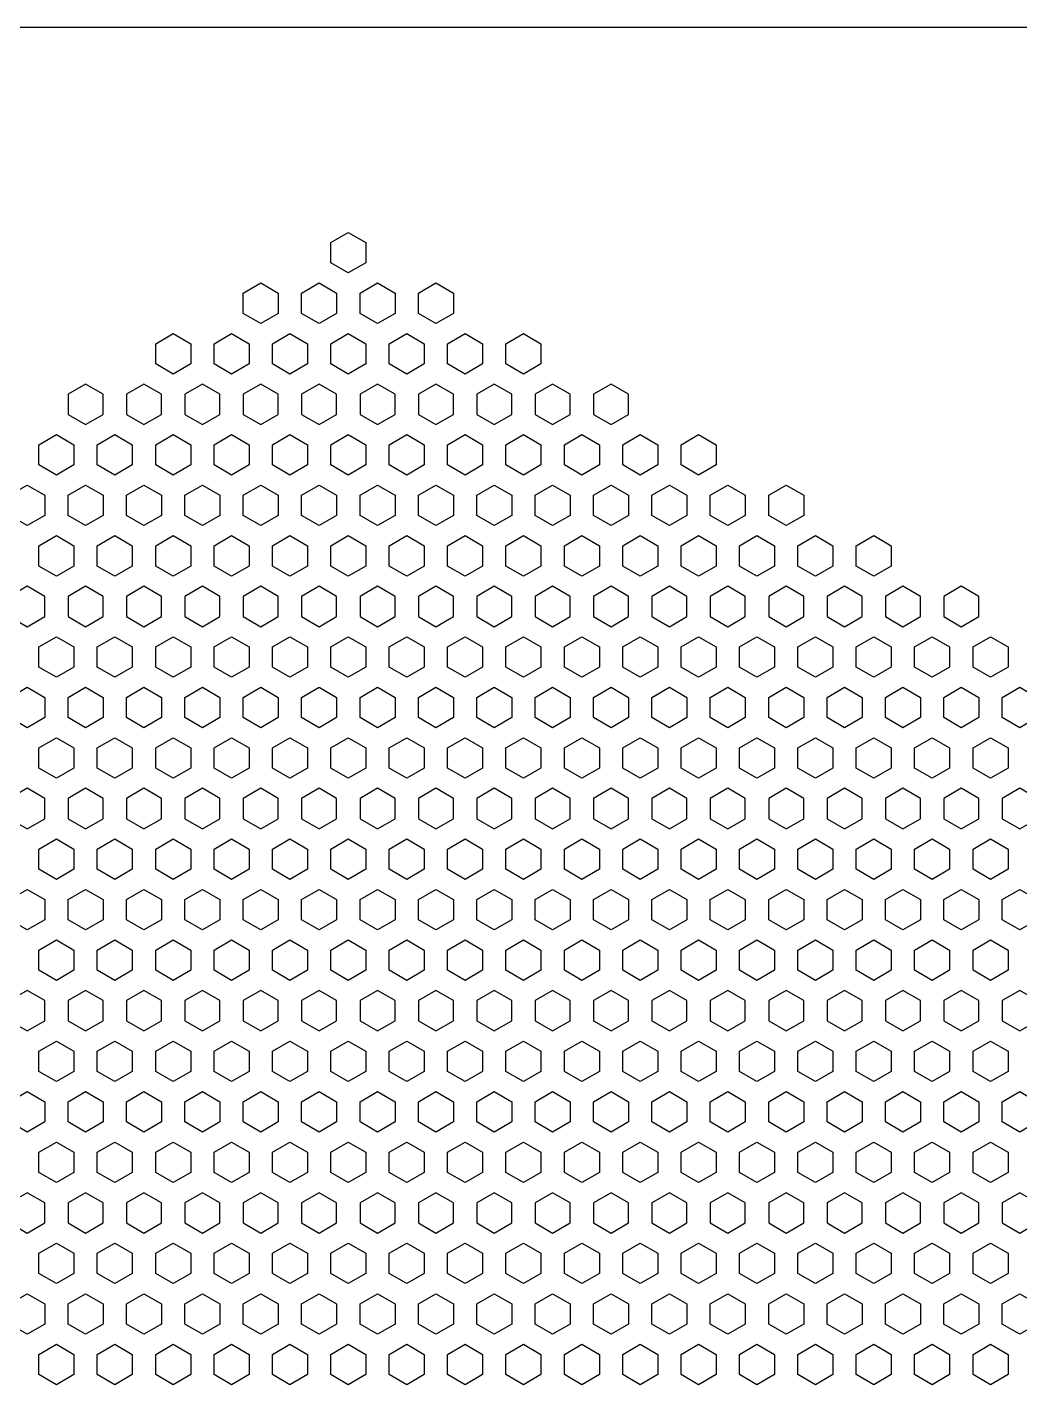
# Model space of a CAD drawing. Header units: millimetres. Extents: x -1305 to -1076, y 502 to 731.
# Drawn here: x -1218.1 to -1133.1, y 614.2 to 731 of the extents above; entities that cross this region are included whole.
import ezdxf

# ---------------------------------------------------------------- set-up
doc = ezdxf.new("R2010")
doc.units = ezdxf.units.MM
doc.layers.add('Lazercut', color=143, linetype='Continuous', lineweight=30, true_color=0x85abda)

msp = doc.modelspace()

# ---------------------------------------------------------------- linework, layer by layer
at = {"layer": 'Lazercut'}
for points in [[(-1305.23, 730.96), (-1076.07, 730.96), (-1076.07, 501.8), (-1305.23, 501.8)], [(-1189.15, 710.78), (-1190.65, 709.91), (-1192.15, 710.78), (-1192.15, 712.51), (-1190.65, 713.38), (-1189.15, 712.51)], [(-1196.65, 706.45), (-1198.15, 705.58), (-1199.65, 706.45), (-1199.65, 708.18), (-1198.15, 709.05), (-1196.65, 708.18)], [(-1191.65, 706.45), (-1193.15, 705.58), (-1194.65, 706.45), (-1194.65, 708.18), (-1193.15, 709.05), (-1191.65, 708.18)], [(-1186.65, 706.45), (-1188.15, 705.58), (-1189.65, 706.45), (-1189.65, 708.18), (-1188.15, 709.05), (-1186.65, 708.18)], [(-1181.65, 706.45), (-1183.15, 705.58), (-1184.65, 706.45), (-1184.65, 708.18), (-1183.15, 709.05), (-1181.65, 708.18)], [(-1204.15, 702.12), (-1205.65, 701.25), (-1207.15, 702.12), (-1207.15, 703.85), (-1205.65, 704.72), (-1204.15, 703.85)], [(-1199.15, 702.12), (-1200.65, 701.25), (-1202.15, 702.12), (-1202.15, 703.85), (-1200.65, 704.72), (-1199.15, 703.85)], [(-1194.15, 702.12), (-1195.65, 701.25), (-1197.15, 702.12), (-1197.15, 703.85), (-1195.65, 704.72), (-1194.15, 703.85)], [(-1189.15, 702.12), (-1190.65, 701.25), (-1192.15, 702.12), (-1192.15, 703.85), (-1190.65, 704.72), (-1189.15, 703.85)], [(-1184.15, 702.12), (-1185.65, 701.25), (-1187.15, 702.12), (-1187.15, 703.85), (-1185.65, 704.72), (-1184.15, 703.85)], [(-1179.15, 702.12), (-1180.65, 701.25), (-1182.15, 702.12), (-1182.15, 703.85), (-1180.65, 704.72), (-1179.15, 703.85)], [(-1174.15, 702.12), (-1175.65, 701.25), (-1177.15, 702.12), (-1177.15, 703.85), (-1175.65, 704.72), (-1174.15, 703.85)], [(-1211.65, 699.52), (-1213.15, 700.39), (-1214.65, 699.52), (-1214.65, 697.79), (-1213.15, 696.92), (-1211.65, 697.79)], [(-1206.65, 699.52), (-1208.15, 700.39), (-1209.65, 699.52), (-1209.65, 697.79), (-1208.15, 696.92), (-1206.65, 697.79)], [(-1201.65, 699.52), (-1203.15, 700.39), (-1204.65, 699.52), (-1204.65, 697.79), (-1203.15, 696.92), (-1201.65, 697.79)], [(-1196.65, 699.52), (-1198.15, 700.39), (-1199.65, 699.52), (-1199.65, 697.79), (-1198.15, 696.92), (-1196.65, 697.79)], [(-1191.65, 699.52), (-1193.15, 700.39), (-1194.65, 699.52), (-1194.65, 697.79), (-1193.15, 696.92), (-1191.65, 697.79)], [(-1186.65, 699.52), (-1188.15, 700.39), (-1189.65, 699.52), (-1189.65, 697.79), (-1188.15, 696.92), (-1186.65, 697.79)], [(-1181.65, 699.52), (-1183.15, 700.39), (-1184.65, 699.52), (-1184.65, 697.79), (-1183.15, 696.92), (-1181.65, 697.79)], [(-1176.65, 699.52), (-1178.15, 700.39), (-1179.65, 699.52), (-1179.65, 697.79), (-1178.15, 696.92), (-1176.65, 697.79)], [(-1171.65, 699.52), (-1173.15, 700.39), (-1174.65, 699.52), (-1174.65, 697.79), (-1173.15, 696.92), (-1171.65, 697.79)], [(-1166.65, 699.52), (-1168.15, 700.39), (-1169.65, 699.52), (-1169.65, 697.79), (-1168.15, 696.92), (-1166.65, 697.79)], [(-1214.15, 693.46), (-1215.65, 692.59), (-1217.15, 693.46), (-1217.15, 695.19), (-1215.65, 696.06), (-1214.15, 695.19)], [(-1209.15, 693.46), (-1210.65, 692.59), (-1212.15, 693.46), (-1212.15, 695.19), (-1210.65, 696.06), (-1209.15, 695.19)], [(-1204.15, 693.46), (-1205.65, 692.59), (-1207.15, 693.46), (-1207.15, 695.19), (-1205.65, 696.06), (-1204.15, 695.19)], [(-1199.15, 693.46), (-1200.65, 692.59), (-1202.15, 693.46), (-1202.15, 695.19), (-1200.65, 696.06), (-1199.15, 695.19)], [(-1194.15, 693.46), (-1195.65, 692.59), (-1197.15, 693.46), (-1197.15, 695.19), (-1195.65, 696.06), (-1194.15, 695.19)], [(-1189.15, 693.46), (-1190.65, 692.59), (-1192.15, 693.46), (-1192.15, 695.19), (-1190.65, 696.06), (-1189.15, 695.19)], [(-1184.15, 693.46), (-1185.65, 692.59), (-1187.15, 693.46), (-1187.15, 695.19), (-1185.65, 696.06), (-1184.15, 695.19)], [(-1179.15, 693.46), (-1180.65, 692.59), (-1182.15, 693.46), (-1182.15, 695.19), (-1180.65, 696.06), (-1179.15, 695.19)], [(-1174.15, 693.46), (-1175.65, 692.59), (-1177.15, 693.46), (-1177.15, 695.19), (-1175.65, 696.06), (-1174.15, 695.19)], [(-1169.15, 693.46), (-1170.65, 692.59), (-1172.15, 693.46), (-1172.15, 695.19), (-1170.65, 696.06), (-1169.15, 695.19)], [(-1164.15, 693.46), (-1165.65, 692.59), (-1167.15, 693.46), (-1167.15, 695.19), (-1165.65, 696.06), (-1164.15, 695.19)], [(-1159.15, 693.46), (-1160.65, 692.59), (-1162.15, 693.46), (-1162.15, 695.19), (-1160.65, 696.06), (-1159.15, 695.19)], [(-1216.65, 689.13), (-1218.15, 688.26), (-1219.65, 689.13), (-1219.65, 690.86), (-1218.15, 691.73), (-1216.65, 690.86)], [(-1211.65, 689.13), (-1213.15, 688.26), (-1214.65, 689.13), (-1214.65, 690.86), (-1213.15, 691.73), (-1211.65, 690.86)], [(-1206.65, 689.13), (-1208.15, 688.26), (-1209.65, 689.13), (-1209.65, 690.86), (-1208.15, 691.73), (-1206.65, 690.86)], [(-1201.65, 689.13), (-1203.15, 688.26), (-1204.65, 689.13), (-1204.65, 690.86), (-1203.15, 691.73), (-1201.65, 690.86)], [(-1196.65, 689.13), (-1198.15, 688.26), (-1199.65, 689.13), (-1199.65, 690.86), (-1198.15, 691.73), (-1196.65, 690.86)], [(-1191.65, 689.13), (-1193.15, 688.26), (-1194.65, 689.13), (-1194.65, 690.86), (-1193.15, 691.73), (-1191.65, 690.86)], [(-1186.65, 689.13), (-1188.15, 688.26), (-1189.65, 689.13), (-1189.65, 690.86), (-1188.15, 691.73), (-1186.65, 690.86)], [(-1181.65, 689.13), (-1183.15, 688.26), (-1184.65, 689.13), (-1184.65, 690.86), (-1183.15, 691.73), (-1181.65, 690.86)], [(-1176.65, 689.13), (-1178.15, 688.26), (-1179.65, 689.13), (-1179.65, 690.86), (-1178.15, 691.73), (-1176.65, 690.86)], [(-1171.65, 689.13), (-1173.15, 688.26), (-1174.65, 689.13), (-1174.65, 690.86), (-1173.15, 691.73), (-1171.65, 690.86)], [(-1166.65, 689.13), (-1168.15, 688.26), (-1169.65, 689.13), (-1169.65, 690.86), (-1168.15, 691.73), (-1166.65, 690.86)], [(-1161.65, 689.13), (-1163.15, 688.26), (-1164.65, 689.13), (-1164.65, 690.86), (-1163.15, 691.73), (-1161.65, 690.86)], [(-1156.65, 689.13), (-1158.15, 688.26), (-1159.65, 689.13), (-1159.65, 690.86), (-1158.15, 691.73), (-1156.65, 690.86)], [(-1151.65, 689.13), (-1153.15, 688.26), (-1154.65, 689.13), (-1154.65, 690.86), (-1153.15, 691.73), (-1151.65, 690.86)], [(-1214.15, 684.8), (-1215.65, 683.93), (-1217.15, 684.8), (-1217.15, 686.53), (-1215.65, 687.4), (-1214.15, 686.53)], [(-1209.15, 684.8), (-1210.65, 683.93), (-1212.15, 684.8), (-1212.15, 686.53), (-1210.65, 687.4), (-1209.15, 686.53)], [(-1204.15, 684.8), (-1205.65, 683.93), (-1207.15, 684.8), (-1207.15, 686.53), (-1205.65, 687.4), (-1204.15, 686.53)], [(-1199.15, 684.8), (-1200.65, 683.93), (-1202.15, 684.8), (-1202.15, 686.53), (-1200.65, 687.4), (-1199.15, 686.53)], [(-1194.15, 684.8), (-1195.65, 683.93), (-1197.15, 684.8), (-1197.15, 686.53), (-1195.65, 687.4), (-1194.15, 686.53)], [(-1189.15, 684.8), (-1190.65, 683.93), (-1192.15, 684.8), (-1192.15, 686.53), (-1190.65, 687.4), (-1189.15, 686.53)], [(-1184.15, 684.8), (-1185.65, 683.93), (-1187.15, 684.8), (-1187.15, 686.53), (-1185.65, 687.4), (-1184.15, 686.53)], [(-1179.15, 684.8), (-1180.65, 683.93), (-1182.15, 684.8), (-1182.15, 686.53), (-1180.65, 687.4), (-1179.15, 686.53)], [(-1174.15, 684.8), (-1175.65, 683.93), (-1177.15, 684.8), (-1177.15, 686.53), (-1175.65, 687.4), (-1174.15, 686.53)], [(-1169.15, 684.8), (-1170.65, 683.93), (-1172.15, 684.8), (-1172.15, 686.53), (-1170.65, 687.4), (-1169.15, 686.53)], [(-1164.15, 684.8), (-1165.65, 683.93), (-1167.15, 684.8), (-1167.15, 686.53), (-1165.65, 687.4), (-1164.15, 686.53)], [(-1159.15, 684.8), (-1160.65, 683.93), (-1162.15, 684.8), (-1162.15, 686.53), (-1160.65, 687.4), (-1159.15, 686.53)], [(-1154.15, 684.8), (-1155.65, 683.93), (-1157.15, 684.8), (-1157.15, 686.53), (-1155.65, 687.4), (-1154.15, 686.53)], [(-1149.15, 684.8), (-1150.65, 683.93), (-1152.15, 684.8), (-1152.15, 686.53), (-1150.65, 687.4), (-1149.15, 686.53)], [(-1144.15, 684.8), (-1145.65, 683.93), (-1147.15, 684.8), (-1147.15, 686.53), (-1145.65, 687.4), (-1144.15, 686.53)], [(-1216.65, 682.2), (-1218.15, 683.07), (-1219.65, 682.2), (-1219.65, 680.47), (-1218.15, 679.6), (-1216.65, 680.47)], [(-1211.65, 682.2), (-1213.15, 683.07), (-1214.65, 682.2), (-1214.65, 680.47), (-1213.15, 679.6), (-1211.65, 680.47)], [(-1206.65, 682.2), (-1208.15, 683.07), (-1209.65, 682.2), (-1209.65, 680.47), (-1208.15, 679.6), (-1206.65, 680.47)], [(-1201.65, 682.2), (-1203.15, 683.07), (-1204.65, 682.2), (-1204.65, 680.47), (-1203.15, 679.6), (-1201.65, 680.47)], [(-1196.65, 682.2), (-1198.15, 683.07), (-1199.65, 682.2), (-1199.65, 680.47), (-1198.15, 679.6), (-1196.65, 680.47)], [(-1191.65, 682.2), (-1193.15, 683.07), (-1194.65, 682.2), (-1194.65, 680.47), (-1193.15, 679.6), (-1191.65, 680.47)], [(-1186.65, 682.2), (-1188.15, 683.07), (-1189.65, 682.2), (-1189.65, 680.47), (-1188.15, 679.6), (-1186.65, 680.47)], [(-1181.65, 682.2), (-1183.15, 683.07), (-1184.65, 682.2), (-1184.65, 680.47), (-1183.15, 679.6), (-1181.65, 680.47)], [(-1176.65, 682.2), (-1178.15, 683.07), (-1179.65, 682.2), (-1179.65, 680.47), (-1178.15, 679.6), (-1176.65, 680.47)], [(-1171.65, 682.2), (-1173.15, 683.07), (-1174.65, 682.2), (-1174.65, 680.47), (-1173.15, 679.6), (-1171.65, 680.47)], [(-1166.65, 682.2), (-1168.15, 683.07), (-1169.65, 682.2), (-1169.65, 680.47), (-1168.15, 679.6), (-1166.65, 680.47)], [(-1161.65, 682.2), (-1163.15, 683.07), (-1164.65, 682.2), (-1164.65, 680.47), (-1163.15, 679.6), (-1161.65, 680.47)], [(-1156.65, 682.2), (-1158.15, 683.07), (-1159.65, 682.2), (-1159.65, 680.47), (-1158.15, 679.6), (-1156.65, 680.47)], [(-1151.65, 682.2), (-1153.15, 683.07), (-1154.65, 682.2), (-1154.65, 680.47), (-1153.15, 679.6), (-1151.65, 680.47)], [(-1146.65, 682.2), (-1148.15, 683.07), (-1149.65, 682.2), (-1149.65, 680.47), (-1148.15, 679.6), (-1146.65, 680.47)], [(-1141.65, 682.2), (-1143.15, 683.07), (-1144.65, 682.2), (-1144.65, 680.47), (-1143.15, 679.6), (-1141.65, 680.47)], [(-1136.65, 682.2), (-1138.15, 683.07), (-1139.65, 682.2), (-1139.65, 680.47), (-1138.15, 679.6), (-1136.65, 680.47)], [(-1214.15, 676.14), (-1215.65, 675.27), (-1217.15, 676.14), (-1217.15, 677.87), (-1215.65, 678.74), (-1214.15, 677.87)], [(-1209.15, 676.14), (-1210.65, 675.27), (-1212.15, 676.14), (-1212.15, 677.87), (-1210.65, 678.74), (-1209.15, 677.87)], [(-1204.15, 676.14), (-1205.65, 675.27), (-1207.15, 676.14), (-1207.15, 677.87), (-1205.65, 678.74), (-1204.15, 677.87)], [(-1199.15, 676.14), (-1200.65, 675.27), (-1202.15, 676.14), (-1202.15, 677.87), (-1200.65, 678.74), (-1199.15, 677.87)], [(-1194.15, 676.14), (-1195.65, 675.27), (-1197.15, 676.14), (-1197.15, 677.87), (-1195.65, 678.74), (-1194.15, 677.87)], [(-1189.15, 676.14), (-1190.65, 675.27), (-1192.15, 676.14), (-1192.15, 677.87), (-1190.65, 678.74), (-1189.15, 677.87)], [(-1184.15, 676.14), (-1185.65, 675.27), (-1187.15, 676.14), (-1187.15, 677.87), (-1185.65, 678.74), (-1184.15, 677.87)], [(-1179.15, 676.14), (-1180.65, 675.27), (-1182.15, 676.14), (-1182.15, 677.87), (-1180.65, 678.74), (-1179.15, 677.87)], [(-1174.15, 676.14), (-1175.65, 675.27), (-1177.15, 676.14), (-1177.15, 677.87), (-1175.65, 678.74), (-1174.15, 677.87)], [(-1169.15, 676.14), (-1170.65, 675.27), (-1172.15, 676.14), (-1172.15, 677.87), (-1170.65, 678.74), (-1169.15, 677.87)], [(-1164.15, 676.14), (-1165.65, 675.27), (-1167.15, 676.14), (-1167.15, 677.87), (-1165.65, 678.74), (-1164.15, 677.87)], [(-1159.15, 676.14), (-1160.65, 675.27), (-1162.15, 676.14), (-1162.15, 677.87), (-1160.65, 678.74), (-1159.15, 677.87)], [(-1154.15, 676.14), (-1155.65, 675.27), (-1157.15, 676.14), (-1157.15, 677.87), (-1155.65, 678.74), (-1154.15, 677.87)], [(-1149.15, 676.14), (-1150.65, 675.27), (-1152.15, 676.14), (-1152.15, 677.87), (-1150.65, 678.74), (-1149.15, 677.87)], [(-1144.15, 676.14), (-1145.65, 675.27), (-1147.15, 676.14), (-1147.15, 677.87), (-1145.65, 678.74), (-1144.15, 677.87)], [(-1139.15, 676.14), (-1140.65, 675.27), (-1142.15, 676.14), (-1142.15, 677.87), (-1140.65, 678.74), (-1139.15, 677.87)], [(-1134.15, 676.14), (-1135.65, 675.27), (-1137.15, 676.14), (-1137.15, 677.87), (-1135.65, 678.74), (-1134.15, 677.87)], [(-1216.65, 671.81), (-1218.15, 670.94), (-1219.65, 671.81), (-1219.65, 673.54), (-1218.15, 674.41), (-1216.65, 673.54)], [(-1211.65, 671.81), (-1213.15, 670.94), (-1214.65, 671.81), (-1214.65, 673.54), (-1213.15, 674.41), (-1211.65, 673.54)], [(-1206.65, 671.81), (-1208.15, 670.94), (-1209.65, 671.81), (-1209.65, 673.54), (-1208.15, 674.41), (-1206.65, 673.54)], [(-1201.65, 671.81), (-1203.15, 670.94), (-1204.65, 671.81), (-1204.65, 673.54), (-1203.15, 674.41), (-1201.65, 673.54)], [(-1196.65, 671.81), (-1198.15, 670.94), (-1199.65, 671.81), (-1199.65, 673.54), (-1198.15, 674.41), (-1196.65, 673.54)], [(-1191.65, 671.81), (-1193.15, 670.94), (-1194.65, 671.81), (-1194.65, 673.54), (-1193.15, 674.41), (-1191.65, 673.54)], [(-1186.65, 671.81), (-1188.15, 670.94), (-1189.65, 671.81), (-1189.65, 673.54), (-1188.15, 674.41), (-1186.65, 673.54)], [(-1181.65, 671.81), (-1183.15, 670.94), (-1184.65, 671.81), (-1184.65, 673.54), (-1183.15, 674.41), (-1181.65, 673.54)], [(-1176.65, 671.81), (-1178.15, 670.94), (-1179.65, 671.81), (-1179.65, 673.54), (-1178.15, 674.41), (-1176.65, 673.54)], [(-1171.65, 671.81), (-1173.15, 670.94), (-1174.65, 671.81), (-1174.65, 673.54), (-1173.15, 674.41), (-1171.65, 673.54)], [(-1166.65, 671.81), (-1168.15, 670.94), (-1169.65, 671.81), (-1169.65, 673.54), (-1168.15, 674.41), (-1166.65, 673.54)], [(-1161.65, 671.81), (-1163.15, 670.94), (-1164.65, 671.81), (-1164.65, 673.54), (-1163.15, 674.41), (-1161.65, 673.54)], [(-1156.65, 671.81), (-1158.15, 670.94), (-1159.65, 671.81), (-1159.65, 673.54), (-1158.15, 674.41), (-1156.65, 673.54)], [(-1151.65, 671.81), (-1153.15, 670.94), (-1154.65, 671.81), (-1154.65, 673.54), (-1153.15, 674.41), (-1151.65, 673.54)], [(-1146.65, 671.81), (-1148.15, 670.94), (-1149.65, 671.81), (-1149.65, 673.54), (-1148.15, 674.41), (-1146.65, 673.54)], [(-1141.65, 671.81), (-1143.15, 670.94), (-1144.65, 671.81), (-1144.65, 673.54), (-1143.15, 674.41), (-1141.65, 673.54)], [(-1136.65, 671.81), (-1138.15, 670.94), (-1139.65, 671.81), (-1139.65, 673.54), (-1138.15, 674.41), (-1136.65, 673.54)], [(-1131.65, 671.81), (-1133.15, 670.94), (-1134.65, 671.81), (-1134.65, 673.54), (-1133.15, 674.41), (-1131.65, 673.54)], [(-1214.15, 667.48), (-1215.65, 666.61), (-1217.15, 667.48), (-1217.15, 669.21), (-1215.65, 670.08), (-1214.15, 669.21)], [(-1209.15, 667.48), (-1210.65, 666.61), (-1212.15, 667.48), (-1212.15, 669.21), (-1210.65, 670.08), (-1209.15, 669.21)], [(-1204.15, 667.48), (-1205.65, 666.61), (-1207.15, 667.48), (-1207.15, 669.21), (-1205.65, 670.08), (-1204.15, 669.21)], [(-1199.15, 667.48), (-1200.65, 666.61), (-1202.15, 667.48), (-1202.15, 669.21), (-1200.65, 670.08), (-1199.15, 669.21)], [(-1194.15, 667.48), (-1195.65, 666.61), (-1197.15, 667.48), (-1197.15, 669.21), (-1195.65, 670.08), (-1194.15, 669.21)], [(-1189.15, 667.48), (-1190.65, 666.61), (-1192.15, 667.48), (-1192.15, 669.21), (-1190.65, 670.08), (-1189.15, 669.21)], [(-1184.15, 667.48), (-1185.65, 666.61), (-1187.15, 667.48), (-1187.15, 669.21), (-1185.65, 670.08), (-1184.15, 669.21)], [(-1179.15, 667.48), (-1180.65, 666.61), (-1182.15, 667.48), (-1182.15, 669.21), (-1180.65, 670.08), (-1179.15, 669.21)], [(-1174.15, 667.48), (-1175.65, 666.61), (-1177.15, 667.48), (-1177.15, 669.21), (-1175.65, 670.08), (-1174.15, 669.21)], [(-1169.15, 667.48), (-1170.65, 666.61), (-1172.15, 667.48), (-1172.15, 669.21), (-1170.65, 670.08), (-1169.15, 669.21)], [(-1164.15, 667.48), (-1165.65, 666.61), (-1167.15, 667.48), (-1167.15, 669.21), (-1165.65, 670.08), (-1164.15, 669.21)], [(-1159.15, 667.48), (-1160.65, 666.61), (-1162.15, 667.48), (-1162.15, 669.21), (-1160.65, 670.08), (-1159.15, 669.21)], [(-1154.15, 667.48), (-1155.65, 666.61), (-1157.15, 667.48), (-1157.15, 669.21), (-1155.65, 670.08), (-1154.15, 669.21)], [(-1149.15, 667.48), (-1150.65, 666.61), (-1152.15, 667.48), (-1152.15, 669.21), (-1150.65, 670.08), (-1149.15, 669.21)], [(-1144.15, 667.48), (-1145.65, 666.61), (-1147.15, 667.48), (-1147.15, 669.21), (-1145.65, 670.08), (-1144.15, 669.21)], [(-1139.15, 667.48), (-1140.65, 666.61), (-1142.15, 667.48), (-1142.15, 669.21), (-1140.65, 670.08), (-1139.15, 669.21)], [(-1134.15, 667.48), (-1135.65, 666.61), (-1137.15, 667.48), (-1137.15, 669.21), (-1135.65, 670.08), (-1134.15, 669.21)], [(-1216.65, 664.88), (-1218.15, 665.75), (-1219.65, 664.88), (-1219.65, 663.15), (-1218.15, 662.28), (-1216.65, 663.15)], [(-1211.65, 664.88), (-1213.15, 665.75), (-1214.65, 664.88), (-1214.65, 663.15), (-1213.15, 662.28), (-1211.65, 663.15)], [(-1206.65, 664.88), (-1208.15, 665.75), (-1209.65, 664.88), (-1209.65, 663.15), (-1208.15, 662.28), (-1206.65, 663.15)], [(-1201.65, 664.88), (-1203.15, 665.75), (-1204.65, 664.88), (-1204.65, 663.15), (-1203.15, 662.28), (-1201.65, 663.15)], [(-1196.65, 664.88), (-1198.15, 665.75), (-1199.65, 664.88), (-1199.65, 663.15), (-1198.15, 662.28), (-1196.65, 663.15)], [(-1191.65, 664.88), (-1193.15, 665.75), (-1194.65, 664.88), (-1194.65, 663.15), (-1193.15, 662.28), (-1191.65, 663.15)], [(-1186.65, 664.88), (-1188.15, 665.75), (-1189.65, 664.88), (-1189.65, 663.15), (-1188.15, 662.28), (-1186.65, 663.15)], [(-1181.65, 664.88), (-1183.15, 665.75), (-1184.65, 664.88), (-1184.65, 663.15), (-1183.15, 662.28), (-1181.65, 663.15)], [(-1176.65, 664.88), (-1178.15, 665.75), (-1179.65, 664.88), (-1179.65, 663.15), (-1178.15, 662.28), (-1176.65, 663.15)], [(-1171.65, 664.88), (-1173.15, 665.75), (-1174.65, 664.88), (-1174.65, 663.15), (-1173.15, 662.28), (-1171.65, 663.15)], [(-1166.65, 664.88), (-1168.15, 665.75), (-1169.65, 664.88), (-1169.65, 663.15), (-1168.15, 662.28), (-1166.65, 663.15)], [(-1161.65, 664.88), (-1163.15, 665.75), (-1164.65, 664.88), (-1164.65, 663.15), (-1163.15, 662.28), (-1161.65, 663.15)], [(-1156.65, 664.88), (-1158.15, 665.75), (-1159.65, 664.88), (-1159.65, 663.15), (-1158.15, 662.28), (-1156.65, 663.15)], [(-1151.65, 664.88), (-1153.15, 665.75), (-1154.65, 664.88), (-1154.65, 663.15), (-1153.15, 662.28), (-1151.65, 663.15)], [(-1146.65, 664.88), (-1148.15, 665.75), (-1149.65, 664.88), (-1149.65, 663.15), (-1148.15, 662.28), (-1146.65, 663.15)], [(-1141.65, 664.88), (-1143.15, 665.75), (-1144.65, 664.88), (-1144.65, 663.15), (-1143.15, 662.28), (-1141.65, 663.15)], [(-1136.65, 664.88), (-1138.15, 665.75), (-1139.65, 664.88), (-1139.65, 663.15), (-1138.15, 662.28), (-1136.65, 663.15)], [(-1131.65, 664.88), (-1133.15, 665.75), (-1134.65, 664.88), (-1134.65, 663.15), (-1133.15, 662.28), (-1131.65, 663.15)], [(-1214.15, 658.82), (-1215.65, 657.95), (-1217.15, 658.82), (-1217.15, 660.55), (-1215.65, 661.42), (-1214.15, 660.55)], [(-1209.15, 658.82), (-1210.65, 657.95), (-1212.15, 658.82), (-1212.15, 660.55), (-1210.65, 661.42), (-1209.15, 660.55)], [(-1204.15, 658.82), (-1205.65, 657.95), (-1207.15, 658.82), (-1207.15, 660.55), (-1205.65, 661.42), (-1204.15, 660.55)], [(-1199.15, 658.82), (-1200.65, 657.95), (-1202.15, 658.82), (-1202.15, 660.55), (-1200.65, 661.42), (-1199.15, 660.55)], [(-1194.15, 658.82), (-1195.65, 657.95), (-1197.15, 658.82), (-1197.15, 660.55), (-1195.65, 661.42), (-1194.15, 660.55)], [(-1189.15, 658.82), (-1190.65, 657.95), (-1192.15, 658.82), (-1192.15, 660.55), (-1190.65, 661.42), (-1189.15, 660.55)], [(-1184.15, 658.82), (-1185.65, 657.95), (-1187.15, 658.82), (-1187.15, 660.55), (-1185.65, 661.42), (-1184.15, 660.55)], [(-1179.15, 658.82), (-1180.65, 657.95), (-1182.15, 658.82), (-1182.15, 660.55), (-1180.65, 661.42), (-1179.15, 660.55)], [(-1174.15, 658.82), (-1175.65, 657.95), (-1177.15, 658.82), (-1177.15, 660.55), (-1175.65, 661.42), (-1174.15, 660.55)], [(-1169.15, 658.82), (-1170.65, 657.95), (-1172.15, 658.82), (-1172.15, 660.55), (-1170.65, 661.42), (-1169.15, 660.55)], [(-1164.15, 658.82), (-1165.65, 657.95), (-1167.15, 658.82), (-1167.15, 660.55), (-1165.65, 661.42), (-1164.15, 660.55)], [(-1159.15, 658.82), (-1160.65, 657.95), (-1162.15, 658.82), (-1162.15, 660.55), (-1160.65, 661.42), (-1159.15, 660.55)], [(-1154.15, 658.82), (-1155.65, 657.95), (-1157.15, 658.82), (-1157.15, 660.55), (-1155.65, 661.42), (-1154.15, 660.55)], [(-1149.15, 658.82), (-1150.65, 657.95), (-1152.15, 658.82), (-1152.15, 660.55), (-1150.65, 661.42), (-1149.15, 660.55)], [(-1144.15, 658.82), (-1145.65, 657.95), (-1147.15, 658.82), (-1147.15, 660.55), (-1145.65, 661.42), (-1144.15, 660.55)], [(-1139.15, 658.82), (-1140.65, 657.95), (-1142.15, 658.82), (-1142.15, 660.55), (-1140.65, 661.42), (-1139.15, 660.55)], [(-1134.15, 658.82), (-1135.65, 657.95), (-1137.15, 658.82), (-1137.15, 660.55), (-1135.65, 661.42), (-1134.15, 660.55)], [(-1216.65, 654.49), (-1218.15, 653.62), (-1219.65, 654.49), (-1219.65, 656.22), (-1218.15, 657.09), (-1216.65, 656.22)], [(-1211.65, 654.49), (-1213.15, 653.62), (-1214.65, 654.49), (-1214.65, 656.22), (-1213.15, 657.09), (-1211.65, 656.22)], [(-1206.65, 654.49), (-1208.15, 653.62), (-1209.65, 654.49), (-1209.65, 656.22), (-1208.15, 657.09), (-1206.65, 656.22)], [(-1201.65, 654.49), (-1203.15, 653.62), (-1204.65, 654.49), (-1204.65, 656.22), (-1203.15, 657.09), (-1201.65, 656.22)], [(-1196.65, 654.49), (-1198.15, 653.62), (-1199.65, 654.49), (-1199.65, 656.22), (-1198.15, 657.09), (-1196.65, 656.22)], [(-1191.65, 654.49), (-1193.15, 653.62), (-1194.65, 654.49), (-1194.65, 656.22), (-1193.15, 657.09), (-1191.65, 656.22)], [(-1186.65, 654.49), (-1188.15, 653.62), (-1189.65, 654.49), (-1189.65, 656.22), (-1188.15, 657.09), (-1186.65, 656.22)], [(-1181.65, 654.49), (-1183.15, 653.62), (-1184.65, 654.49), (-1184.65, 656.22), (-1183.15, 657.09), (-1181.65, 656.22)], [(-1176.65, 654.49), (-1178.15, 653.62), (-1179.65, 654.49), (-1179.65, 656.22), (-1178.15, 657.09), (-1176.65, 656.22)], [(-1171.65, 654.49), (-1173.15, 653.62), (-1174.65, 654.49), (-1174.65, 656.22), (-1173.15, 657.09), (-1171.65, 656.22)], [(-1166.65, 654.49), (-1168.15, 653.62), (-1169.65, 654.49), (-1169.65, 656.22), (-1168.15, 657.09), (-1166.65, 656.22)], [(-1161.65, 654.49), (-1163.15, 653.62), (-1164.65, 654.49), (-1164.65, 656.22), (-1163.15, 657.09), (-1161.65, 656.22)], [(-1156.65, 654.49), (-1158.15, 653.62), (-1159.65, 654.49), (-1159.65, 656.22), (-1158.15, 657.09), (-1156.65, 656.22)], [(-1151.65, 654.49), (-1153.15, 653.62), (-1154.65, 654.49), (-1154.65, 656.22), (-1153.15, 657.09), (-1151.65, 656.22)], [(-1146.65, 654.49), (-1148.15, 653.62), (-1149.65, 654.49), (-1149.65, 656.22), (-1148.15, 657.09), (-1146.65, 656.22)], [(-1141.65, 654.49), (-1143.15, 653.62), (-1144.65, 654.49), (-1144.65, 656.22), (-1143.15, 657.09), (-1141.65, 656.22)], [(-1136.65, 654.49), (-1138.15, 653.62), (-1139.65, 654.49), (-1139.65, 656.22), (-1138.15, 657.09), (-1136.65, 656.22)], [(-1131.65, 654.49), (-1133.15, 653.62), (-1134.65, 654.49), (-1134.65, 656.22), (-1133.15, 657.09), (-1131.65, 656.22)], [(-1214.15, 650.16), (-1215.65, 649.29), (-1217.15, 650.16), (-1217.15, 651.89), (-1215.65, 652.76), (-1214.15, 651.89)], [(-1209.15, 650.16), (-1210.65, 649.29), (-1212.15, 650.16), (-1212.15, 651.89), (-1210.65, 652.76), (-1209.15, 651.89)], [(-1204.15, 650.16), (-1205.65, 649.29), (-1207.15, 650.16), (-1207.15, 651.89), (-1205.65, 652.76), (-1204.15, 651.89)], [(-1199.15, 650.16), (-1200.65, 649.29), (-1202.15, 650.16), (-1202.15, 651.89), (-1200.65, 652.76), (-1199.15, 651.89)], [(-1194.15, 650.16), (-1195.65, 649.29), (-1197.15, 650.16), (-1197.15, 651.89), (-1195.65, 652.76), (-1194.15, 651.89)], [(-1189.15, 650.16), (-1190.65, 649.29), (-1192.15, 650.16), (-1192.15, 651.89), (-1190.65, 652.76), (-1189.15, 651.89)], [(-1184.15, 650.16), (-1185.65, 649.29), (-1187.15, 650.16), (-1187.15, 651.89), (-1185.65, 652.76), (-1184.15, 651.89)], [(-1179.15, 650.16), (-1180.65, 649.29), (-1182.15, 650.16), (-1182.15, 651.89), (-1180.65, 652.76), (-1179.15, 651.89)], [(-1174.15, 650.16), (-1175.65, 649.29), (-1177.15, 650.16), (-1177.15, 651.89), (-1175.65, 652.76), (-1174.15, 651.89)], [(-1169.15, 650.16), (-1170.65, 649.29), (-1172.15, 650.16), (-1172.15, 651.89), (-1170.65, 652.76), (-1169.15, 651.89)], [(-1164.15, 650.16), (-1165.65, 649.29), (-1167.15, 650.16), (-1167.15, 651.89), (-1165.65, 652.76), (-1164.15, 651.89)], [(-1159.15, 650.16), (-1160.65, 649.29), (-1162.15, 650.16), (-1162.15, 651.89), (-1160.65, 652.76), (-1159.15, 651.89)], [(-1154.15, 650.16), (-1155.65, 649.29), (-1157.15, 650.16), (-1157.15, 651.89), (-1155.65, 652.76), (-1154.15, 651.89)], [(-1149.15, 650.16), (-1150.65, 649.29), (-1152.15, 650.16), (-1152.15, 651.89), (-1150.65, 652.76), (-1149.15, 651.89)], [(-1144.15, 650.16), (-1145.65, 649.29), (-1147.15, 650.16), (-1147.15, 651.89), (-1145.65, 652.76), (-1144.15, 651.89)], [(-1139.15, 650.16), (-1140.65, 649.29), (-1142.15, 650.16), (-1142.15, 651.89), (-1140.65, 652.76), (-1139.15, 651.89)], [(-1134.15, 650.16), (-1135.65, 649.29), (-1137.15, 650.16), (-1137.15, 651.89), (-1135.65, 652.76), (-1134.15, 651.89)], [(-1216.65, 647.56), (-1218.15, 648.42), (-1219.65, 647.56), (-1219.65, 645.83), (-1218.15, 644.96), (-1216.65, 645.83)], [(-1211.65, 647.56), (-1213.15, 648.42), (-1214.65, 647.56), (-1214.65, 645.83), (-1213.15, 644.96), (-1211.65, 645.83)], [(-1206.65, 647.56), (-1208.15, 648.42), (-1209.65, 647.56), (-1209.65, 645.83), (-1208.15, 644.96), (-1206.65, 645.83)], [(-1201.65, 647.56), (-1203.15, 648.42), (-1204.65, 647.56), (-1204.65, 645.83), (-1203.15, 644.96), (-1201.65, 645.83)], [(-1196.65, 647.56), (-1198.15, 648.42), (-1199.65, 647.56), (-1199.65, 645.83), (-1198.15, 644.96), (-1196.65, 645.83)], [(-1191.65, 647.56), (-1193.15, 648.42), (-1194.65, 647.56), (-1194.65, 645.83), (-1193.15, 644.96), (-1191.65, 645.83)], [(-1186.65, 647.56), (-1188.15, 648.42), (-1189.65, 647.56), (-1189.65, 645.83), (-1188.15, 644.96), (-1186.65, 645.83)], [(-1181.65, 647.56), (-1183.15, 648.42), (-1184.65, 647.56), (-1184.65, 645.83), (-1183.15, 644.96), (-1181.65, 645.83)], [(-1176.65, 647.56), (-1178.15, 648.42), (-1179.65, 647.56), (-1179.65, 645.83), (-1178.15, 644.96), (-1176.65, 645.83)], [(-1171.65, 647.56), (-1173.15, 648.42), (-1174.65, 647.56), (-1174.65, 645.83), (-1173.15, 644.96), (-1171.65, 645.83)], [(-1166.65, 647.56), (-1168.15, 648.42), (-1169.65, 647.56), (-1169.65, 645.83), (-1168.15, 644.96), (-1166.65, 645.83)], [(-1161.65, 647.56), (-1163.15, 648.42), (-1164.65, 647.56), (-1164.65, 645.83), (-1163.15, 644.96), (-1161.65, 645.83)], [(-1156.65, 647.56), (-1158.15, 648.42), (-1159.65, 647.56), (-1159.65, 645.83), (-1158.15, 644.96), (-1156.65, 645.83)], [(-1151.65, 647.56), (-1153.15, 648.42), (-1154.65, 647.56), (-1154.65, 645.83), (-1153.15, 644.96), (-1151.65, 645.83)], [(-1146.65, 647.56), (-1148.15, 648.42), (-1149.65, 647.56), (-1149.65, 645.83), (-1148.15, 644.96), (-1146.65, 645.83)], [(-1141.65, 647.56), (-1143.15, 648.42), (-1144.65, 647.56), (-1144.65, 645.83), (-1143.15, 644.96), (-1141.65, 645.83)], [(-1136.65, 647.56), (-1138.15, 648.42), (-1139.65, 647.56), (-1139.65, 645.83), (-1138.15, 644.96), (-1136.65, 645.83)], [(-1131.65, 647.56), (-1133.15, 648.42), (-1134.65, 647.56), (-1134.65, 645.83), (-1133.15, 644.96), (-1131.65, 645.83)], [(-1214.15, 641.5), (-1215.65, 640.63), (-1217.15, 641.5), (-1217.15, 643.23), (-1215.65, 644.09), (-1214.15, 643.23)], [(-1209.15, 641.5), (-1210.65, 640.63), (-1212.15, 641.5), (-1212.15, 643.23), (-1210.65, 644.09), (-1209.15, 643.23)], [(-1204.15, 641.5), (-1205.65, 640.63), (-1207.15, 641.5), (-1207.15, 643.23), (-1205.65, 644.09), (-1204.15, 643.23)], [(-1199.15, 641.5), (-1200.65, 640.63), (-1202.15, 641.5), (-1202.15, 643.23), (-1200.65, 644.09), (-1199.15, 643.23)], [(-1194.15, 641.5), (-1195.65, 640.63), (-1197.15, 641.5), (-1197.15, 643.23), (-1195.65, 644.09), (-1194.15, 643.23)], [(-1189.15, 641.5), (-1190.65, 640.63), (-1192.15, 641.5), (-1192.15, 643.23), (-1190.65, 644.09), (-1189.15, 643.23)], [(-1184.15, 641.5), (-1185.65, 640.63), (-1187.15, 641.5), (-1187.15, 643.23), (-1185.65, 644.09), (-1184.15, 643.23)], [(-1179.15, 641.5), (-1180.65, 640.63), (-1182.15, 641.5), (-1182.15, 643.23), (-1180.65, 644.09), (-1179.15, 643.23)], [(-1174.15, 641.5), (-1175.65, 640.63), (-1177.15, 641.5), (-1177.15, 643.23), (-1175.65, 644.09), (-1174.15, 643.23)], [(-1169.15, 641.5), (-1170.65, 640.63), (-1172.15, 641.5), (-1172.15, 643.23), (-1170.65, 644.09), (-1169.15, 643.23)], [(-1164.15, 641.5), (-1165.65, 640.63), (-1167.15, 641.5), (-1167.15, 643.23), (-1165.65, 644.09), (-1164.15, 643.23)], [(-1159.15, 641.5), (-1160.65, 640.63), (-1162.15, 641.5), (-1162.15, 643.23), (-1160.65, 644.09), (-1159.15, 643.23)], [(-1154.15, 641.5), (-1155.65, 640.63), (-1157.15, 641.5), (-1157.15, 643.23), (-1155.65, 644.09), (-1154.15, 643.23)], [(-1149.15, 641.5), (-1150.65, 640.63), (-1152.15, 641.5), (-1152.15, 643.23), (-1150.65, 644.09), (-1149.15, 643.23)], [(-1144.15, 641.5), (-1145.65, 640.63), (-1147.15, 641.5), (-1147.15, 643.23), (-1145.65, 644.09), (-1144.15, 643.23)], [(-1139.15, 641.5), (-1140.65, 640.63), (-1142.15, 641.5), (-1142.15, 643.23), (-1140.65, 644.09), (-1139.15, 643.23)], [(-1134.15, 641.5), (-1135.65, 640.63), (-1137.15, 641.5), (-1137.15, 643.23), (-1135.65, 644.09), (-1134.15, 643.23)], [(-1216.65, 637.17), (-1218.15, 636.3), (-1219.65, 637.17), (-1219.65, 638.9), (-1218.15, 639.76), (-1216.65, 638.9)], [(-1211.65, 637.17), (-1213.15, 636.3), (-1214.65, 637.17), (-1214.65, 638.9), (-1213.15, 639.76), (-1211.65, 638.9)], [(-1206.65, 637.17), (-1208.15, 636.3), (-1209.65, 637.17), (-1209.65, 638.9), (-1208.15, 639.76), (-1206.65, 638.9)], [(-1201.65, 637.17), (-1203.15, 636.3), (-1204.65, 637.17), (-1204.65, 638.9), (-1203.15, 639.76), (-1201.65, 638.9)], [(-1196.65, 637.17), (-1198.15, 636.3), (-1199.65, 637.17), (-1199.65, 638.9), (-1198.15, 639.76), (-1196.65, 638.9)], [(-1191.65, 637.17), (-1193.15, 636.3), (-1194.65, 637.17), (-1194.65, 638.9), (-1193.15, 639.76), (-1191.65, 638.9)], [(-1186.65, 637.17), (-1188.15, 636.3), (-1189.65, 637.17), (-1189.65, 638.9), (-1188.15, 639.76), (-1186.65, 638.9)], [(-1181.65, 637.17), (-1183.15, 636.3), (-1184.65, 637.17), (-1184.65, 638.9), (-1183.15, 639.76), (-1181.65, 638.9)], [(-1176.65, 637.17), (-1178.15, 636.3), (-1179.65, 637.17), (-1179.65, 638.9), (-1178.15, 639.76), (-1176.65, 638.9)], [(-1171.65, 637.17), (-1173.15, 636.3), (-1174.65, 637.17), (-1174.65, 638.9), (-1173.15, 639.76), (-1171.65, 638.9)], [(-1166.65, 637.17), (-1168.15, 636.3), (-1169.65, 637.17), (-1169.65, 638.9), (-1168.15, 639.76), (-1166.65, 638.9)], [(-1161.65, 637.17), (-1163.15, 636.3), (-1164.65, 637.17), (-1164.65, 638.9), (-1163.15, 639.76), (-1161.65, 638.9)], [(-1156.65, 637.17), (-1158.15, 636.3), (-1159.65, 637.17), (-1159.65, 638.9), (-1158.15, 639.76), (-1156.65, 638.9)], [(-1151.65, 637.17), (-1153.15, 636.3), (-1154.65, 637.17), (-1154.65, 638.9), (-1153.15, 639.76), (-1151.65, 638.9)], [(-1146.65, 637.17), (-1148.15, 636.3), (-1149.65, 637.17), (-1149.65, 638.9), (-1148.15, 639.76), (-1146.65, 638.9)], [(-1141.65, 637.17), (-1143.15, 636.3), (-1144.65, 637.17), (-1144.65, 638.9), (-1143.15, 639.76), (-1141.65, 638.9)], [(-1136.65, 637.17), (-1138.15, 636.3), (-1139.65, 637.17), (-1139.65, 638.9), (-1138.15, 639.76), (-1136.65, 638.9)], [(-1131.65, 637.17), (-1133.15, 636.3), (-1134.65, 637.17), (-1134.65, 638.9), (-1133.15, 639.76), (-1131.65, 638.9)], [(-1214.15, 632.84), (-1215.65, 631.97), (-1217.15, 632.84), (-1217.15, 634.57), (-1215.65, 635.43), (-1214.15, 634.57)], [(-1209.15, 632.84), (-1210.65, 631.97), (-1212.15, 632.84), (-1212.15, 634.57), (-1210.65, 635.43), (-1209.15, 634.57)], [(-1204.15, 632.84), (-1205.65, 631.97), (-1207.15, 632.84), (-1207.15, 634.57), (-1205.65, 635.43), (-1204.15, 634.57)], [(-1199.15, 632.84), (-1200.65, 631.97), (-1202.15, 632.84), (-1202.15, 634.57), (-1200.65, 635.43), (-1199.15, 634.57)], [(-1194.15, 632.84), (-1195.65, 631.97), (-1197.15, 632.84), (-1197.15, 634.57), (-1195.65, 635.43), (-1194.15, 634.57)], [(-1189.15, 632.84), (-1190.65, 631.97), (-1192.15, 632.84), (-1192.15, 634.57), (-1190.65, 635.43), (-1189.15, 634.57)], [(-1184.15, 632.84), (-1185.65, 631.97), (-1187.15, 632.84), (-1187.15, 634.57), (-1185.65, 635.43), (-1184.15, 634.57)], [(-1179.15, 632.84), (-1180.65, 631.97), (-1182.15, 632.84), (-1182.15, 634.57), (-1180.65, 635.43), (-1179.15, 634.57)], [(-1174.15, 632.84), (-1175.65, 631.97), (-1177.15, 632.84), (-1177.15, 634.57), (-1175.65, 635.43), (-1174.15, 634.57)], [(-1169.15, 632.84), (-1170.65, 631.97), (-1172.15, 632.84), (-1172.15, 634.57), (-1170.65, 635.43), (-1169.15, 634.57)], [(-1164.15, 632.84), (-1165.65, 631.97), (-1167.15, 632.84), (-1167.15, 634.57), (-1165.65, 635.43), (-1164.15, 634.57)], [(-1159.15, 632.84), (-1160.65, 631.97), (-1162.15, 632.84), (-1162.15, 634.57), (-1160.65, 635.43), (-1159.15, 634.57)], [(-1154.15, 632.84), (-1155.65, 631.97), (-1157.15, 632.84), (-1157.15, 634.57), (-1155.65, 635.43), (-1154.15, 634.57)], [(-1149.15, 632.84), (-1150.65, 631.97), (-1152.15, 632.84), (-1152.15, 634.57), (-1150.65, 635.43), (-1149.15, 634.57)], [(-1144.15, 632.84), (-1145.65, 631.97), (-1147.15, 632.84), (-1147.15, 634.57), (-1145.65, 635.43), (-1144.15, 634.57)], [(-1139.15, 632.84), (-1140.65, 631.97), (-1142.15, 632.84), (-1142.15, 634.57), (-1140.65, 635.43), (-1139.15, 634.57)], [(-1134.15, 632.84), (-1135.65, 631.97), (-1137.15, 632.84), (-1137.15, 634.57), (-1135.65, 635.43), (-1134.15, 634.57)], [(-1216.65, 630.24), (-1218.15, 631.1), (-1219.65, 630.24), (-1219.65, 628.51), (-1218.15, 627.64), (-1216.65, 628.51)], [(-1211.65, 630.24), (-1213.15, 631.1), (-1214.65, 630.24), (-1214.65, 628.51), (-1213.15, 627.64), (-1211.65, 628.51)], [(-1206.65, 630.24), (-1208.15, 631.1), (-1209.65, 630.24), (-1209.65, 628.51), (-1208.15, 627.64), (-1206.65, 628.51)], [(-1201.65, 630.24), (-1203.15, 631.1), (-1204.65, 630.24), (-1204.65, 628.51), (-1203.15, 627.64), (-1201.65, 628.51)], [(-1196.65, 630.24), (-1198.15, 631.1), (-1199.65, 630.24), (-1199.65, 628.51), (-1198.15, 627.64), (-1196.65, 628.51)], [(-1191.65, 630.24), (-1193.15, 631.1), (-1194.65, 630.24), (-1194.65, 628.51), (-1193.15, 627.64), (-1191.65, 628.51)], [(-1186.65, 630.24), (-1188.15, 631.1), (-1189.65, 630.24), (-1189.65, 628.51), (-1188.15, 627.64), (-1186.65, 628.51)], [(-1181.65, 630.24), (-1183.15, 631.1), (-1184.65, 630.24), (-1184.65, 628.51), (-1183.15, 627.64), (-1181.65, 628.51)], [(-1176.65, 630.24), (-1178.15, 631.1), (-1179.65, 630.24), (-1179.65, 628.51), (-1178.15, 627.64), (-1176.65, 628.51)], [(-1171.65, 630.24), (-1173.15, 631.1), (-1174.65, 630.24), (-1174.65, 628.51), (-1173.15, 627.64), (-1171.65, 628.51)], [(-1166.65, 630.24), (-1168.15, 631.1), (-1169.65, 630.24), (-1169.65, 628.51), (-1168.15, 627.64), (-1166.65, 628.51)], [(-1161.65, 630.24), (-1163.15, 631.1), (-1164.65, 630.24), (-1164.65, 628.51), (-1163.15, 627.64), (-1161.65, 628.51)], [(-1156.65, 630.24), (-1158.15, 631.1), (-1159.65, 630.24), (-1159.65, 628.51), (-1158.15, 627.64), (-1156.65, 628.51)], [(-1151.65, 630.24), (-1153.15, 631.1), (-1154.65, 630.24), (-1154.65, 628.51), (-1153.15, 627.64), (-1151.65, 628.51)], [(-1146.65, 630.24), (-1148.15, 631.1), (-1149.65, 630.24), (-1149.65, 628.51), (-1148.15, 627.64), (-1146.65, 628.51)], [(-1141.65, 630.24), (-1143.15, 631.1), (-1144.65, 630.24), (-1144.65, 628.51), (-1143.15, 627.64), (-1141.65, 628.51)], [(-1136.65, 630.24), (-1138.15, 631.1), (-1139.65, 630.24), (-1139.65, 628.51), (-1138.15, 627.64), (-1136.65, 628.51)], [(-1131.65, 630.24), (-1133.15, 631.1), (-1134.65, 630.24), (-1134.65, 628.51), (-1133.15, 627.64), (-1131.65, 628.51)], [(-1214.15, 624.18), (-1215.65, 623.31), (-1217.15, 624.18), (-1217.15, 625.91), (-1215.65, 626.77), (-1214.15, 625.91)], [(-1209.15, 624.18), (-1210.65, 623.31), (-1212.15, 624.18), (-1212.15, 625.91), (-1210.65, 626.77), (-1209.15, 625.91)], [(-1204.15, 624.18), (-1205.65, 623.31), (-1207.15, 624.18), (-1207.15, 625.91), (-1205.65, 626.77), (-1204.15, 625.91)], [(-1199.15, 624.18), (-1200.65, 623.31), (-1202.15, 624.18), (-1202.15, 625.91), (-1200.65, 626.77), (-1199.15, 625.91)], [(-1194.15, 624.18), (-1195.65, 623.31), (-1197.15, 624.18), (-1197.15, 625.91), (-1195.65, 626.77), (-1194.15, 625.91)], [(-1189.15, 624.18), (-1190.65, 623.31), (-1192.15, 624.18), (-1192.15, 625.91), (-1190.65, 626.77), (-1189.15, 625.91)], [(-1184.15, 624.18), (-1185.65, 623.31), (-1187.15, 624.18), (-1187.15, 625.91), (-1185.65, 626.77), (-1184.15, 625.91)], [(-1179.15, 624.18), (-1180.65, 623.31), (-1182.15, 624.18), (-1182.15, 625.91), (-1180.65, 626.77), (-1179.15, 625.91)], [(-1174.15, 624.18), (-1175.65, 623.31), (-1177.15, 624.18), (-1177.15, 625.91), (-1175.65, 626.77), (-1174.15, 625.91)], [(-1169.15, 624.18), (-1170.65, 623.31), (-1172.15, 624.18), (-1172.15, 625.91), (-1170.65, 626.77), (-1169.15, 625.91)], [(-1164.15, 624.18), (-1165.65, 623.31), (-1167.15, 624.18), (-1167.15, 625.91), (-1165.65, 626.77), (-1164.15, 625.91)], [(-1159.15, 624.18), (-1160.65, 623.31), (-1162.15, 624.18), (-1162.15, 625.91), (-1160.65, 626.77), (-1159.15, 625.91)], [(-1154.15, 624.18), (-1155.65, 623.31), (-1157.15, 624.18), (-1157.15, 625.91), (-1155.65, 626.77), (-1154.15, 625.91)], [(-1149.15, 624.18), (-1150.65, 623.31), (-1152.15, 624.18), (-1152.15, 625.91), (-1150.65, 626.77), (-1149.15, 625.91)], [(-1144.15, 624.18), (-1145.65, 623.31), (-1147.15, 624.18), (-1147.15, 625.91), (-1145.65, 626.77), (-1144.15, 625.91)], [(-1139.15, 624.18), (-1140.65, 623.31), (-1142.15, 624.18), (-1142.15, 625.91), (-1140.65, 626.77), (-1139.15, 625.91)], [(-1134.15, 624.18), (-1135.65, 623.31), (-1137.15, 624.18), (-1137.15, 625.91), (-1135.65, 626.77), (-1134.15, 625.91)], [(-1216.65, 619.85), (-1218.15, 618.98), (-1219.65, 619.85), (-1219.65, 621.58), (-1218.15, 622.44), (-1216.65, 621.58)], [(-1211.65, 619.85), (-1213.15, 618.98), (-1214.65, 619.85), (-1214.65, 621.58), (-1213.15, 622.44), (-1211.65, 621.58)], [(-1206.65, 619.85), (-1208.15, 618.98), (-1209.65, 619.85), (-1209.65, 621.58), (-1208.15, 622.44), (-1206.65, 621.58)], [(-1201.65, 619.85), (-1203.15, 618.98), (-1204.65, 619.85), (-1204.65, 621.58), (-1203.15, 622.44), (-1201.65, 621.58)], [(-1196.65, 619.85), (-1198.15, 618.98), (-1199.65, 619.85), (-1199.65, 621.58), (-1198.15, 622.44), (-1196.65, 621.58)], [(-1191.65, 619.85), (-1193.15, 618.98), (-1194.65, 619.85), (-1194.65, 621.58), (-1193.15, 622.44), (-1191.65, 621.58)], [(-1186.65, 619.85), (-1188.15, 618.98), (-1189.65, 619.85), (-1189.65, 621.58), (-1188.15, 622.44), (-1186.65, 621.58)], [(-1181.65, 619.85), (-1183.15, 618.98), (-1184.65, 619.85), (-1184.65, 621.58), (-1183.15, 622.44), (-1181.65, 621.58)], [(-1176.65, 619.85), (-1178.15, 618.98), (-1179.65, 619.85), (-1179.65, 621.58), (-1178.15, 622.44), (-1176.65, 621.58)], [(-1171.65, 619.85), (-1173.15, 618.98), (-1174.65, 619.85), (-1174.65, 621.58), (-1173.15, 622.44), (-1171.65, 621.58)], [(-1166.65, 619.85), (-1168.15, 618.98), (-1169.65, 619.85), (-1169.65, 621.58), (-1168.15, 622.44), (-1166.65, 621.58)], [(-1161.65, 619.85), (-1163.15, 618.98), (-1164.65, 619.85), (-1164.65, 621.58), (-1163.15, 622.44), (-1161.65, 621.58)], [(-1156.65, 619.85), (-1158.15, 618.98), (-1159.65, 619.85), (-1159.65, 621.58), (-1158.15, 622.44), (-1156.65, 621.58)], [(-1151.65, 619.85), (-1153.15, 618.98), (-1154.65, 619.85), (-1154.65, 621.58), (-1153.15, 622.44), (-1151.65, 621.58)], [(-1146.65, 619.85), (-1148.15, 618.98), (-1149.65, 619.85), (-1149.65, 621.58), (-1148.15, 622.44), (-1146.65, 621.58)], [(-1141.65, 619.85), (-1143.15, 618.98), (-1144.65, 619.85), (-1144.65, 621.58), (-1143.15, 622.44), (-1141.65, 621.58)], [(-1136.65, 619.85), (-1138.15, 618.98), (-1139.65, 619.85), (-1139.65, 621.58), (-1138.15, 622.44), (-1136.65, 621.58)], [(-1131.65, 619.85), (-1133.15, 618.98), (-1134.65, 619.85), (-1134.65, 621.58), (-1133.15, 622.44), (-1131.65, 621.58)], [(-1214.15, 615.52), (-1215.65, 614.65), (-1217.15, 615.52), (-1217.15, 617.25), (-1215.65, 618.11), (-1214.15, 617.25)], [(-1214.15, 615.52), (-1215.65, 614.65), (-1217.15, 615.52), (-1217.15, 617.25), (-1215.65, 618.11), (-1214.15, 617.25)], [(-1209.15, 615.52), (-1210.65, 614.65), (-1212.15, 615.52), (-1212.15, 617.25), (-1210.65, 618.11), (-1209.15, 617.25)], [(-1209.15, 615.52), (-1210.65, 614.65), (-1212.15, 615.52), (-1212.15, 617.25), (-1210.65, 618.11), (-1209.15, 617.25)], [(-1204.15, 615.52), (-1205.65, 614.65), (-1207.15, 615.52), (-1207.15, 617.25), (-1205.65, 618.11), (-1204.15, 617.25)], [(-1204.15, 615.52), (-1205.65, 614.65), (-1207.15, 615.52), (-1207.15, 617.25), (-1205.65, 618.11), (-1204.15, 617.25)], [(-1199.15, 615.52), (-1200.65, 614.65), (-1202.15, 615.52), (-1202.15, 617.25), (-1200.65, 618.11), (-1199.15, 617.25)], [(-1199.15, 615.52), (-1200.65, 614.65), (-1202.15, 615.52), (-1202.15, 617.25), (-1200.65, 618.11), (-1199.15, 617.25)], [(-1194.15, 615.52), (-1195.65, 614.65), (-1197.15, 615.52), (-1197.15, 617.25), (-1195.65, 618.11), (-1194.15, 617.25)], [(-1194.15, 615.52), (-1195.65, 614.65), (-1197.15, 615.52), (-1197.15, 617.25), (-1195.65, 618.11), (-1194.15, 617.25)], [(-1189.15, 615.52), (-1190.65, 614.65), (-1192.15, 615.52), (-1192.15, 617.25), (-1190.65, 618.11), (-1189.15, 617.25)], [(-1189.15, 615.52), (-1190.65, 614.65), (-1192.15, 615.52), (-1192.15, 617.25), (-1190.65, 618.11), (-1189.15, 617.25)], [(-1184.15, 615.52), (-1185.65, 614.65), (-1187.15, 615.52), (-1187.15, 617.25), (-1185.65, 618.11), (-1184.15, 617.25)], [(-1184.15, 615.52), (-1185.65, 614.65), (-1187.15, 615.52), (-1187.15, 617.25), (-1185.65, 618.11), (-1184.15, 617.25)], [(-1179.15, 615.52), (-1180.65, 614.65), (-1182.15, 615.52), (-1182.15, 617.25), (-1180.65, 618.11), (-1179.15, 617.25)], [(-1179.15, 615.52), (-1180.65, 614.65), (-1182.15, 615.52), (-1182.15, 617.25), (-1180.65, 618.11), (-1179.15, 617.25)], [(-1174.15, 615.52), (-1175.65, 614.65), (-1177.15, 615.52), (-1177.15, 617.25), (-1175.65, 618.11), (-1174.15, 617.25)], [(-1174.15, 615.52), (-1175.65, 614.65), (-1177.15, 615.52), (-1177.15, 617.25), (-1175.65, 618.11), (-1174.15, 617.25)], [(-1169.15, 615.52), (-1170.65, 614.65), (-1172.15, 615.52), (-1172.15, 617.25), (-1170.65, 618.11), (-1169.15, 617.25)], [(-1169.15, 615.52), (-1170.65, 614.65), (-1172.15, 615.52), (-1172.15, 617.25), (-1170.65, 618.11), (-1169.15, 617.25)], [(-1164.15, 615.52), (-1165.65, 614.65), (-1167.15, 615.52), (-1167.15, 617.25), (-1165.65, 618.11), (-1164.15, 617.25)], [(-1164.15, 615.52), (-1165.65, 614.65), (-1167.15, 615.52), (-1167.15, 617.25), (-1165.65, 618.11), (-1164.15, 617.25)], [(-1159.15, 615.52), (-1160.65, 614.65), (-1162.15, 615.52), (-1162.15, 617.25), (-1160.65, 618.11), (-1159.15, 617.25)], [(-1159.15, 615.52), (-1160.65, 614.65), (-1162.15, 615.52), (-1162.15, 617.25), (-1160.65, 618.11), (-1159.15, 617.25)], [(-1154.15, 615.52), (-1155.65, 614.65), (-1157.15, 615.52), (-1157.15, 617.25), (-1155.65, 618.11), (-1154.15, 617.25)], [(-1154.15, 615.52), (-1155.65, 614.65), (-1157.15, 615.52), (-1157.15, 617.25), (-1155.65, 618.11), (-1154.15, 617.25)], [(-1149.15, 615.52), (-1150.65, 614.65), (-1152.15, 615.52), (-1152.15, 617.25), (-1150.65, 618.11), (-1149.15, 617.25)], [(-1149.15, 615.52), (-1150.65, 614.65), (-1152.15, 615.52), (-1152.15, 617.25), (-1150.65, 618.11), (-1149.15, 617.25)], [(-1144.15, 615.52), (-1145.65, 614.65), (-1147.15, 615.52), (-1147.15, 617.25), (-1145.65, 618.11), (-1144.15, 617.25)], [(-1144.15, 615.52), (-1145.65, 614.65), (-1147.15, 615.52), (-1147.15, 617.25), (-1145.65, 618.11), (-1144.15, 617.25)], [(-1139.15, 615.52), (-1140.65, 614.65), (-1142.15, 615.52), (-1142.15, 617.25), (-1140.65, 618.11), (-1139.15, 617.25)], [(-1139.15, 615.52), (-1140.65, 614.65), (-1142.15, 615.52), (-1142.15, 617.25), (-1140.65, 618.11), (-1139.15, 617.25)], [(-1134.15, 615.52), (-1135.65, 614.65), (-1137.15, 615.52), (-1137.15, 617.25), (-1135.65, 618.11), (-1134.15, 617.25)], [(-1134.15, 615.52), (-1135.65, 614.65), (-1137.15, 615.52), (-1137.15, 617.25), (-1135.65, 618.11), (-1134.15, 617.25)]]:
    msp.add_lwpolyline(points, close=True, dxfattribs=at)

doc.saveas('drawing.dxf')
